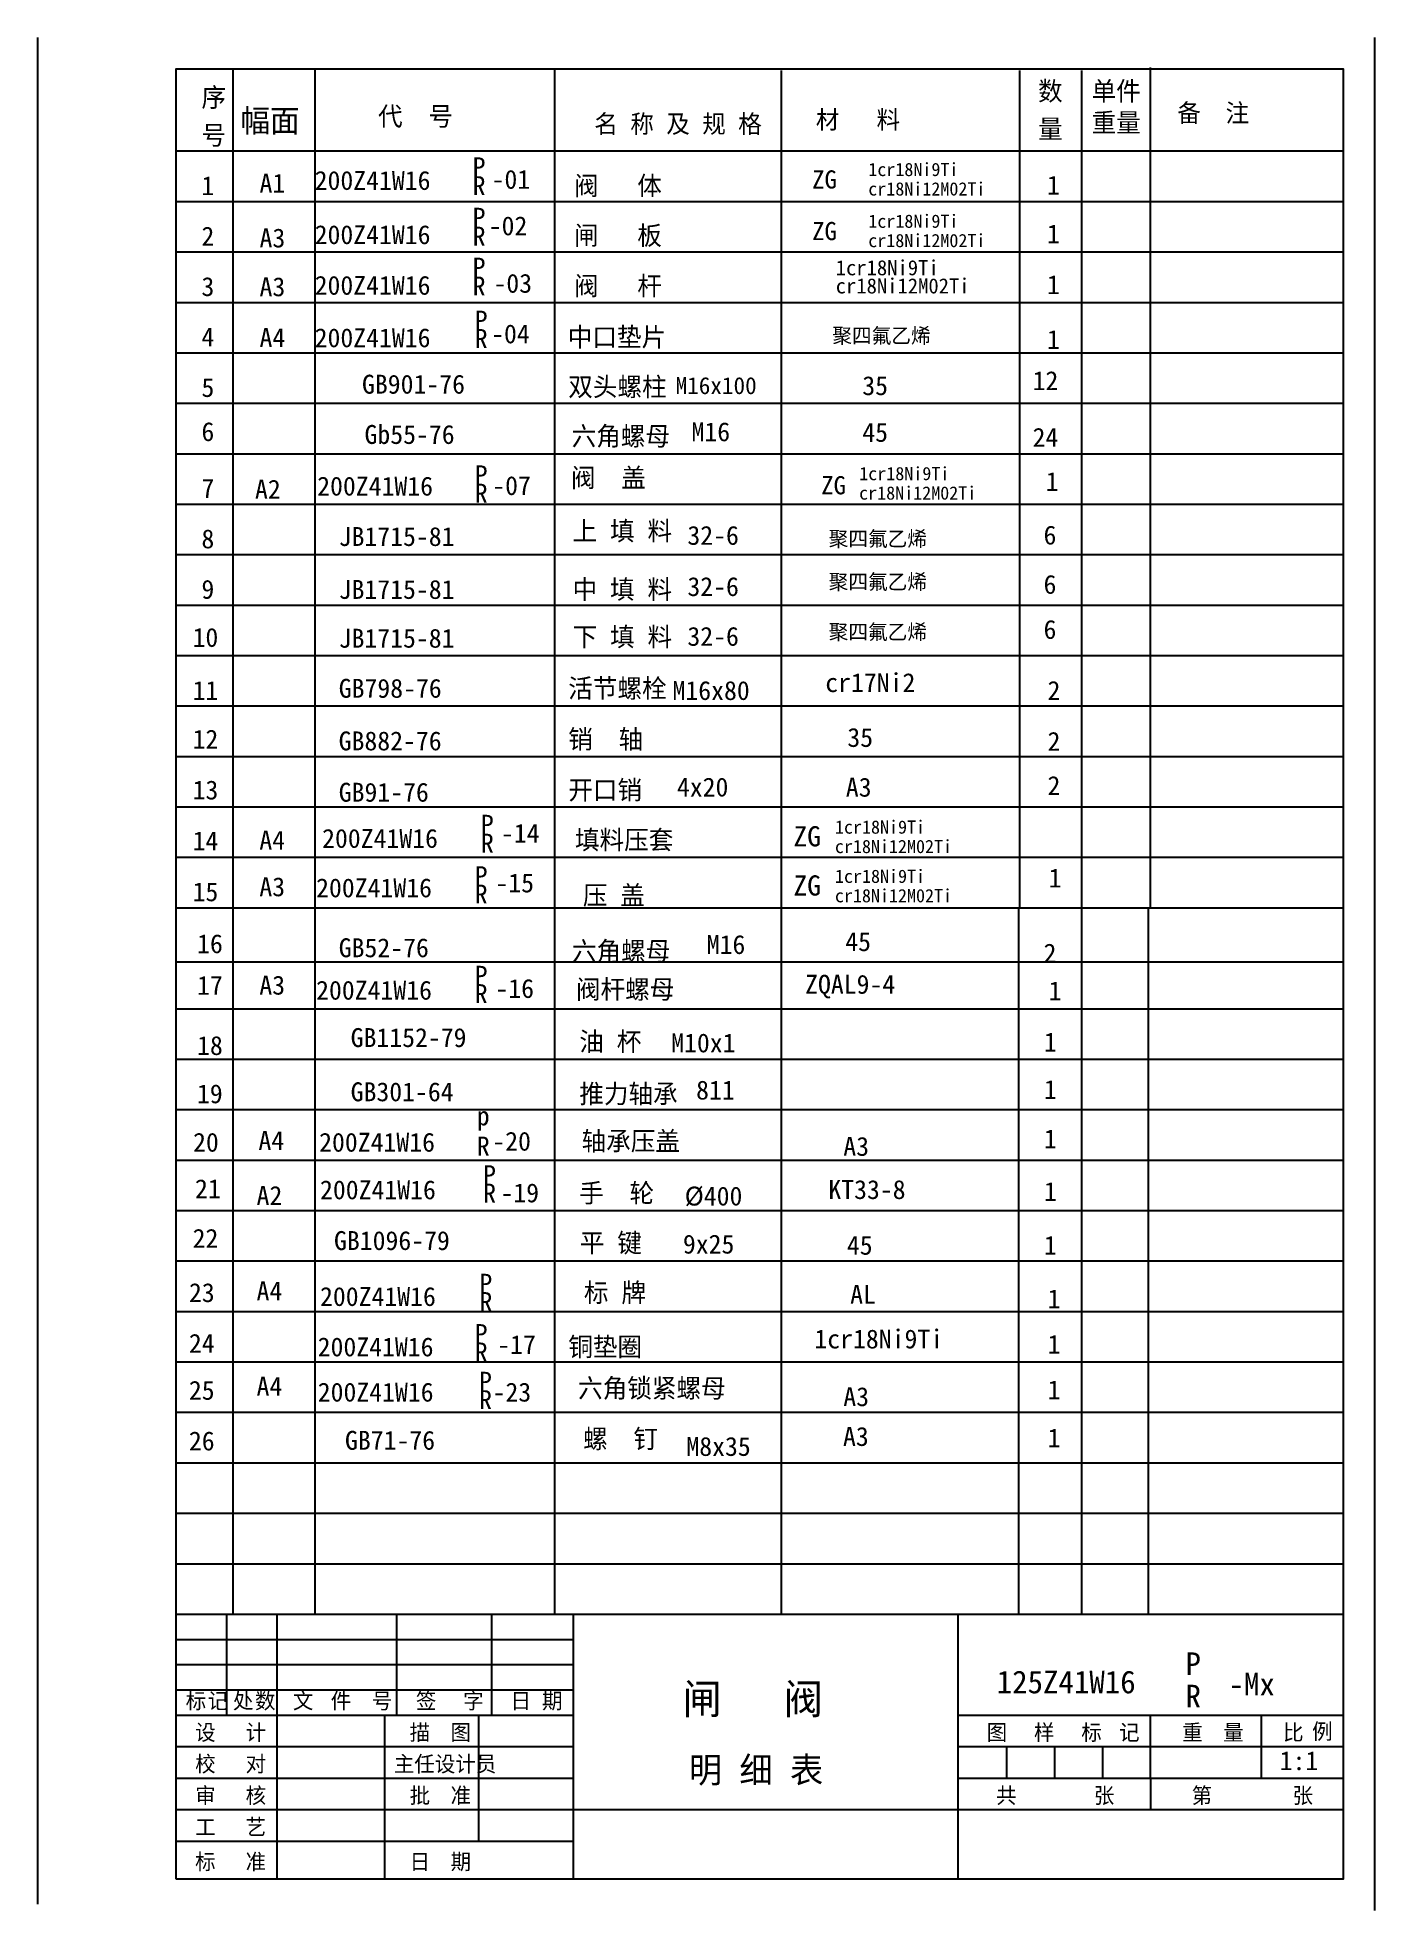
# Model space of a CAD drawing. Header units: metres. Extents: x 3 to 215, y 0 to 297.
import ezdxf

# ---------------------------------------------------------------- set-up
doc = ezdxf.new("R2010")
doc.units = ezdxf.units.M
for name, color, linetype in [('D', 1, 'Continuous'), ('FL', 5, 'Continuous'), ('HA', 5, 'Continuous'), ('T', 7, 'Continuous'), ('TL', 4, 'Continuous')]:
    doc.layers.add(name, color=color, linetype=linetype)

msp = doc.modelspace()

# ---------------------------------------------------------------- linework, layer by layer
at = {"layer": 'FL'}
for p, q in [((215, 297), (215, 0)), ((120.93, 291.75), (120.93, 113.64)), ((158.71, 291.75), (158.71, 158.93)), ((168.54, 291.75), (168.54, 158.93)), ((179.41, 292.25), (179.41, 158.93)), ((158.55, 158.99), (158.55, 47.03)), ((168.54, 159), (168.54, 47.03)), ((179.12, 158.99), (179.12, 47.03)), ((24.9, 150.44), (209.96, 150.44)), ((120.93, 113.64), (120.93, 47.03)), ((33, 31), (33, 47)), ((41, 5), (41, 47)), ((60, 31), (60, 47)), ((75, 47), (75, 31)), ((25, 43), (88, 43)), ((25, 39), (88, 39)), ((25, 35), (88, 35)), ((73, 11), (73, 31)), ((25, 26), (88, 26)), ((156.62, 26), (156.62, 21)), ((164.25, 26), (164.25, 21)), ((171.88, 26), (171.88, 21)), ((25, 21), (88, 21)), ((25, 16), (88, 16)), ((25, 11), (88, 11))]:
    msp.add_line(p, q, dxfattribs=at)
at = {"layer": 'HA'}
for p, q in [((3, 297), (3, 1)), ((34, 292), (34, 47)), ((47, 292), (47, 47)), ((85, 292), (85, 47)), ((25, 279), (210, 279)), ((25, 271), (210, 271)), ((25, 263), (210, 263)), ((25, 255), (210, 255)), ((25, 247), (210, 247)), ((25, 239), (210, 239)), ((25, 231), (210, 231)), ((25, 223), (210, 223)), ((25, 215), (210, 215)), ((25, 207), (210, 207)), ((25, 199), (210, 199)), ((25, 191), (210, 191)), ((25, 183), (210, 183)), ((25, 175), (210, 175)), ((25, 167), (210, 167)), ((25, 159), (210, 159)), ((25, 143), (210, 143)), ((25, 135), (210, 135)), ((25, 127), (210, 127)), ((25, 119), (210, 119)), ((25, 111), (210, 111)), ((25, 103), (210, 103)), ((25, 95), (210, 95)), ((25, 87), (210, 87)), ((25, 79), (210, 79)), ((25, 71), (210, 71)), ((25, 63), (210, 63)), ((25, 55), (210, 55))]:
    msp.add_line(p, q, dxfattribs=at)
at = {"layer": 'TL'}
for p, q in [((25, 5), (25, 47)), ((25, 47), (210, 47)), ((88, 5), (88, 47)), ((149, 5), (149, 47)), ((25, 31), (88, 31)), ((58, 31), (58, 5)), ((149, 31), (210, 31)), ((179.5, 21), (179.5, 31)), ((197, 31), (197, 21)), ((149, 26), (210, 26)), ((149, 21), (210, 21)), ((179.5, 21), (179.5, 16)), ((88, 16), (210, 16))]:
    msp.add_line(p, q, dxfattribs=at)
msp.add_lwpolyline([(25, 5), (25, 292), (210, 292), (210, 5)], close=True, dxfattribs=at)

# ---------------------------------------------------------------- texts
at = {"layer": 'D'}
for s, height, p in [('序', 3, (29, 286)), ('数', 3, (161.65, 287)), ('单件', 3, (170.14, 287)), ('幅面', 3.6, (35.2, 282)), ('代  号', 3, (57, 283)), ('名 称 及 规 格', 2.88, (91.29, 281.86)), ('材   料', 2.88, (126.41, 282.54)), ('重量', 3, (170.14, 282)), ('备  注', 2.88, (183.72, 283.6)), ('号', 3, (29, 280)), ('量', 3, (161.65, 281)), ('P', 3, (72, 275)), ('1cr18Ni9Ti', 2.1, (134.74, 275.02)), ('1', 3, (29, 272)), ('A1', 3, (38.21, 272.4)), ('200Z41W16', 3, (46.95, 272.83)), ('R', 3, (72, 272)), ('-01', 3, (75, 273)), ('阀   体', 3, (88.08, 272)), ('ZG', 2.88, (125.83, 273.05)), ('cr18Ni12M02Ti', 2.1, (134.73, 271.94)), ('1', 3, (163.05, 272.08)), ('P', 3, (72, 267)), ('-02', 3, (74.55, 265.63)), ('闸   板', 3, (88.08, 264.11)), ('ZG', 2.88, (125.83, 264.86)), ('1cr18Ni9Ti', 2.1, (134.74, 266.82)), ('2', 3, (29, 264)), ('A3', 3, (38.21, 263.71)), ('200Z41W16', 3, (46.95, 264.23)), ('R', 3, (72, 264)), ('cr18Ni12M02Ti', 2.1, (134.73, 263.75)), ('1', 3, (163.05, 264.35)), ('P', 3, (72, 259.09)), ('1cr18Ni9Ti', 2.4, (129.57, 259.29)), ('3', 3, (29, 256)), ('A3', 3, (38.21, 255.97)), ('200Z41W16', 3, (46.95, 256.2)), ('R', 3, (72, 256.09)), ('-03', 3, (75.3, 256.52)), ('阀   杆', 3, (88.08, 256.11)), ('cr18Ni12M02Ti', 2.4, (129.57, 256.41)), ('1', 3, (163.05, 256.3)), ('P', 3, (72.33, 250.69)), ('4', 3, (29, 248)), ('A4', 3, (38.21, 247.92)), ('200Z41W16', 3, (46.95, 247.88)), ('R', 3, (72.33, 247.77)), ('-04', 3, (74.93, 248.5)), ('中口垫片', 3, (87.08, 248)), ('聚四氟乙烯', 2.4, (129.02, 248.52)), ('1', 3, (163.05, 247.6)), ('GB901-76', 3, (54.46, 240.52)), ('双头螺柱', 3, (87.16, 240.12)), ('12', 3, (160.78, 241.08)), ('5', 3, (29, 240)), ('M16x100', 2.7, (104.18, 240.45)), ('35', 3, (133.78, 240.29)), ('6', 3, (29, 233)), ('Gb55-76', 3, (54.86, 232.55)), ('六角螺母', 3, (87.69, 232.29)), ('M16', 3, (106.7, 232.98)), ('45', 3, (133.78, 232.88)), ('24', 3, (160.78, 232.1)), ('P', 3, (72.33, 226.16)), ('阀  盖', 3, (87.59, 225.69)), ('1cr18Ni9Ti', 2.1, (133.3, 226.8)), ('7', 3, (29, 224)), ('A2', 3, (37.49, 223.87)), ('200Z41W16', 3, (47.35, 224.36)), ('R', 3, (72.33, 223.25)), ('-07', 3, (75.11, 224.44)), ('ZG', 2.88, (127.27, 224.56)), ('cr18Ni12M02Ti', 2.1, (133.28, 223.72)), ('1', 3, (162.88, 225.1)), ('上 填 料', 3, (87.84, 217.25)), ('8', 3, (29, 216)), ('JB1715-81', 3, (50.76, 216.37)), ('32-6', 3, (106.05, 216.55)), ('聚四氟乙烯', 2.4, (128.44, 216.31)), ('6', 3, (162.52, 216.6)), ('9', 3, (29, 208)), ('JB1715-81', 3, (50.76, 207.98)), ('中 填 料', 3, (87.84, 207.99)), ('32-6', 3, (106.05, 208.43)), ('聚四氟乙烯', 2.4, (128.44, 209.49)), ('6', 3, (162.52, 208.78)), ('10', 3, (27.59, 200.37)), ('JB1715-81', 3, (50.76, 200.24)), ('下 填 料', 3, (87.85, 200.47)), ('32-6', 3, (106.05, 200.54)), ('聚四氟乙烯', 2.4, (128.44, 201.54)), ('6', 3, (162.52, 201.64)), ('cr17Ni2', 3, (127.91, 193.2)), ('11', 3, (27.59, 191.96)), ('GB798-76', 3, (50.77, 192.3)), ('活节螺栓', 3, (87.16, 192.3)), ('M16x80', 3, (103.69, 191.95)), ('2', 3, (163.15, 191.96)), ('12', 3, (27.59, 184.24)), ('销  轴', 3, (87.16, 184.24)), ('35', 3, (131.41, 184.51)), ('GB882-76', 3, (50.76, 183.96)), ('2', 3, (163.15, 183.89)), ('13', 3, (27.59, 176.18)), ('GB91-76', 3, (50.77, 175.82)), ('开口销', 3, (87.16, 176.18)), ('4x20', 3, (104.39, 176.64)), ('A3', 3, (131.17, 176.62)), ('2', 3, (163.15, 176.88)), ('P', 3, (73.31, 170.75)), ('1cr18Ni9Ti', 2.1, (129.45, 170.75)), ('14', 3, (27.59, 168.11)), ('A4', 3, (38.18, 168.23)), ('200Z41W16', 3, (48.13, 168.5)), ('R', 3, (73.31, 167.75)), ('-14', 3, (76.49, 169.31)), ('填料压套', 3, (88.22, 168.27)), ('ZG', 3.2, (122.87, 168.74)), ('cr18Ni12M02Ti', 2.1, (129.44, 167.67)), ('A3', 3, (38.18, 160.83)), ('200Z41W16', 3, (47.18, 160.66)), ('P', 3, (72.33, 162.59)), ('-15', 3, (75.61, 161.44)), ('ZG', 3.2, (122.87, 160.94)), ('1cr18Ni9Ti', 2.1, (129.45, 162.95)), ('1', 3, (163.32, 162.22)), ('15', 3, (27.59, 160.04)), ('R', 3, (72.33, 159.68)), ('压 盖', 3, (89.47, 159.49)), ('cr18Ni12M02Ti', 2.1, (129.44, 159.87)), ('16', 3, (28.31, 151.8)), ('M16', 3, (109.11, 151.67)), ('45', 3, (131.08, 152.13)), ('GB52-76', 3, (50.77, 151.16)), ('六角螺母', 3, (87.74, 150.64)), ('2', 3, (162.52, 150.32)), ('P', 3, (72.33, 146.8)), ('17', 3, (28.31, 145.2)), ('A3', 3, (38.18, 145.23)), ('200Z41W16', 3, (47.18, 144.43)), ('R', 3, (72.33, 143.89)), ('-16', 3, (75.61, 144.7)), ('阀杆螺母', 3, (88.38, 144.57)), ('ZQAL9-4', 3, (124.72, 145.37)), ('1', 3, (163.32, 144.34)), ('GB1152-79', 3, (52.66, 136.92)), ('油 杯', 3, (88.91, 136.3)), ('18', 3, (28.31, 135.66)), ('M10x1', 3, (103.48, 136.07)), ('1', 3, (162.57, 136.21)), ('19', 3, (28.29, 128.01)), ('GB301-64', 3, (52.66, 128.32)), ('推力轴承', 3, (88.91, 128.01)), ('811', 3, (107.43, 128.6)), ('1', 3, (162.57, 128.68)), ('p', 3, (72.66, 124.5)), ('20', 3, (27.67, 120.32)), ('A4', 3, (38.04, 120.61)), ('200Z41W16', 3, (47.66, 120.32)), ('R', 3, (72.66, 119.72)), ('-20', 3, (75.12, 120.48)), ('轴承压盖', 3, (89.27, 120.51)), ('A3', 3, (130.77, 119.67)), ('1', 3, (162.57, 120.85)), ('21', 3, (27.98, 112.95)), ('P', 3, (73.66, 115.18)), ('A2', 3, (37.74, 111.88)), ('200Z41W16', 3, (47.8, 112.78)), ('R', 3, (73.66, 112.26)), ('-19', 3, (76.41, 112.3)), ('手  轮', 3, (88.89, 112.27)), ('%%C400', 3, (105.62, 111.79)), ('KT33-8', 3, (128.4, 112.82)), ('1', 3, (162.59, 112.51)), ('22', 3, (27.6, 105.09)), ('GB1096-79', 3, (50.02, 104.73)), ('平 键', 3, (89, 104.36)), ('9x25', 3, (105.34, 104.17)), ('45', 3, (131.34, 103.99)), ('1', 3, (162.57, 103.98)), ('23', 3, (27.02, 96.48)), ('A4', 3, (37.74, 96.76)), ('200Z41W16', 3, (47.8, 95.86)), ('P', 3, (73.08, 97.97)), ('R', 3, (73.08, 95.06)), ('标 牌', 3, (89.65, 96.48)), ('AL', 3, (131.86, 96.21)), ('1', 3, (163.17, 95.5)), ('P', 3, (72.33, 89.99)), ('1cr18Ni9Ti', 3, (126.19, 89.13)), ('24', 3, (27.01, 88.44)), ('200Z41W16', 3, (47.43, 87.87)), ('R', 3, (72.33, 87.07)), ('-17', 3, (75.9, 88.23)), ('铜垫圈', 3, (87.16, 87.9)), ('1', 3, (163.17, 88.28)), ('25', 3, (27.01, 80.99)), ('A4', 3, (37.74, 81.64)), ('200Z41W16', 3, (47.44, 80.7)), ('P', 3, (73.02, 82.43)), ('-23', 3, (75.16, 80.7)), ('六角锁紧螺母', 3, (88.72, 81.33)), ('1', 3, (163.17, 81.07)), ('R', 3, (73.02, 79.51)), ('A3', 3, (130.77, 79.98)), ('26', 3, (27.01, 72.96)), ('GB71-76', 3, (51.76, 73.06)), ('螺  钉', 3, (89.51, 73.3)), ('M8x35', 3, (105.89, 72.09)), ('A3', 3, (130.72, 73.67)), ('1', 3, (163.17, 73.43)), ('P', 3.6, (185.03, 37.34)), ('闸   阀', 4.8, (105.27, 31.14)), ('125Z41W16', 3.6, (155.09, 34.44)), ('R', 3.6, (185.03, 32.2)), ('-Mx', 3.6, (191.85, 34.1)), ('明 细 表', 4.05, (106.28, 20.28)), ('1:1', 3, (199.96, 22.26))]:
    msp.add_text(s, height=height, dxfattribs=at).set_placement(p)
at = {"layer": 'T'}
for s, p in [('标', (26.5, 32)), ('记', (30, 32)), ('处', (34, 32)), ('数', (37.5, 32)), ('文', (43.5, 32)), ('件', (49.5, 32)), ('号', (56, 32)), ('签', (63, 32)), ('字', (70.5, 32)), ('日', (78, 32)), ('期', (83, 32)), ('设', (28, 27)), ('计', (36, 27)), ('描', (62, 27)), ('图', (68.5, 27)), ('图', (153.5, 27)), ('样', (161, 27)), ('标', (168.5, 27)), ('记', (174.5, 27)), ('重', (184.5, 27)), ('量', (191, 27)), ('比', (200.5, 27)), ('例', (205.11, 27.16)), ('校', (28, 22)), ('对', (36, 22)), ('主任设计员', (59.5, 22)), ('审', (28, 17)), ('核', (36, 17)), ('批', (62, 17)), ('准', (68.5, 17)), ('共', (155, 17)), ('张', (170.5, 17)), ('第', (186, 17)), ('张', (202, 17)), ('艺', (36, 12)), ('工', (28, 12)), ('标', (28, 6.5)), ('准', (36, 6.5)), ('日', (62, 6.5)), ('期', (68.5, 6.5))]:
    msp.add_text(s, height=2.5, dxfattribs=at).set_placement(p)

doc.saveas('drawing.dxf')
